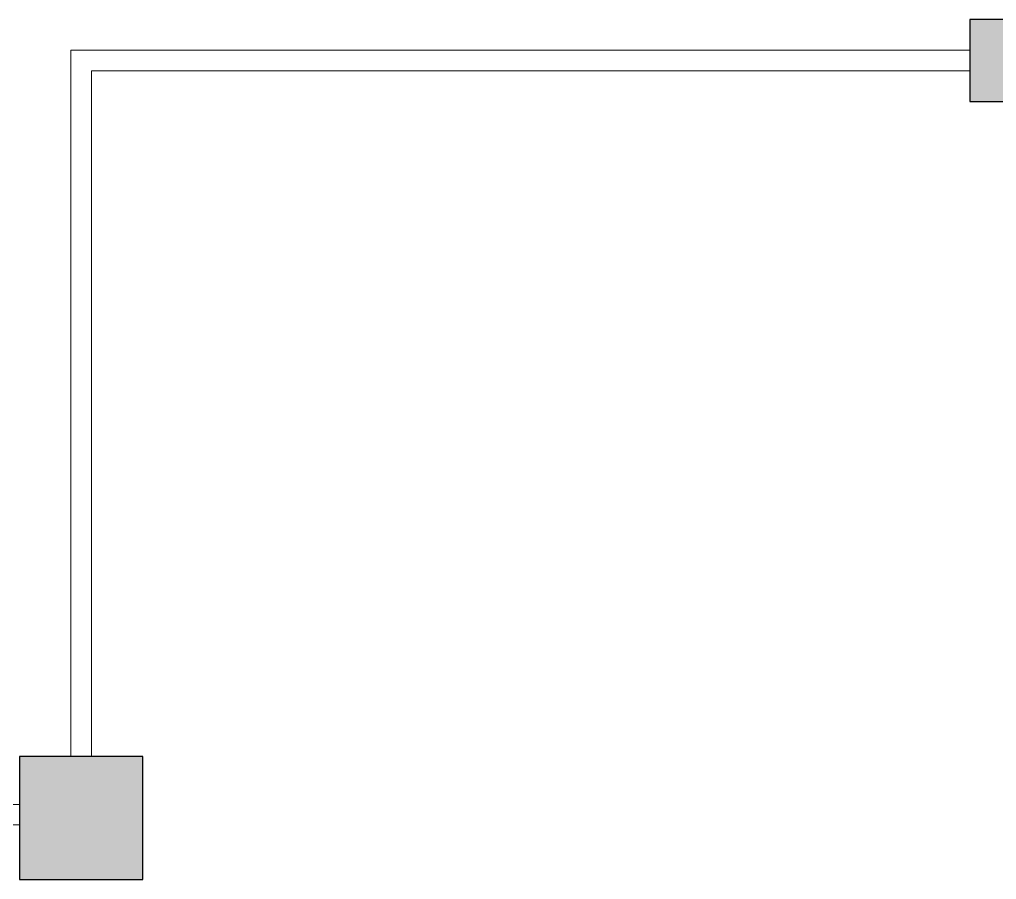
# Model space of a CAD drawing. Header units: inches. Extents: x -1176 to 1551, y -3558 to 978.
# Drawn here: x 524 to 619.2, y -66.5 to 17.3 of the extents above; entities that cross this region are included whole.
import ezdxf

# ---------------------------------------------------------------- set-up
doc = ezdxf.new("R2010")
doc.units = ezdxf.units.IN
doc.header["$MEASUREMENT"] = 0
doc.linetypes.add('Demolished', pattern=[0.1875, 0.125, -0.0625])
for name, color, linetype, lineweight in [('A-COLS', 52, 'Continuous', 18), ('A-FLOR-HRAL', 11, 'Continuous', 18), ('A-ROOF', 132, 'Demolished', 9)]:
    doc.layers.add(name, color=color, linetype=linetype, lineweight=lineweight)

# ---------------------------------------------------------------- blocks, each defined once
blk = doc.blocks.new('Top Rail Type - Top Rail_Internal_-5011479-1st Floor Demo')
at = {"layer": 'A-FLOR-HRAL', "lineweight": 9}
for p, q in [((529.035, -54.5), (529.035, 14.324)), ((529.035, 14.324), (616.638, 14.324)), ((531.035, 12.324), (531.035, -54.5)), ((616.638, 12.324), (531.035, 12.324)), ((478.401, -59.182), (524.035, -59.182)), ((524.035, -61.182), (478.401, -61.182))]:
    blk.add_line(p, q, dxfattribs=at)
blk = doc.blocks.new('Top Rail Type - Top Rail_Internal_-V4-1st Floor Demo')
at = {"layer": 'A-FLOR-HRAL', "lineweight": 9}
for p, q in [((529.035, 14.324), (616.638, 14.324)), ((529.035, -54.5), (529.035, 14.324)), ((531.035, 12.324), (616.638, 12.324)), ((531.035, -54.5), (531.035, 12.324)), ((478.401, -59.182), (524.035, -59.182)), ((478.401, -61.182), (524.035, -61.182))]:
    blk.add_line(p, q, dxfattribs=at)

msp = doc.modelspace()

# ---------------------------------------------------------------- hatches: boundary and pattern name
at = {"layer": 'A-COLS'}
msp.add_hatch(color=250, dxfattribs=at).paths.add_polyline_path([(616.638, 9.324), (624.638, 9.324), (624.638, 17.324), (616.638, 17.324)], flags=0)
at = {"layer": 'A-ROOF', "linetype": 'Continuous'}
msp.add_hatch(color=250, dxfattribs=at).paths.add_polyline_path([(524.035, -66.5), (536.035, -66.5), (536.035, -54.5), (524.035, -54.5)], flags=0)

# ---------------------------------------------------------------- linework, layer by layer
at = {"layer": 'A-COLS', "color": 8, "lineweight": 30}
for p, q in [((624.638, 17.324), (616.638, 17.324)), ((616.638, 17.324), (616.638, 9.324)), ((616.638, 9.324), (624.638, 9.324))]:
    msp.add_line(p, q, dxfattribs=at)
at = {"layer": 'A-ROOF', "color": 8, "linetype": 'Continuous', "lineweight": 30}
for p, q in [((536.035, -54.5), (524.035, -54.5)), ((524.035, -54.5), (524.035, -66.5)), ((536.035, -66.5), (536.035, -54.5)), ((524.035, -66.5), (536.035, -66.5))]:
    msp.add_line(p, q, dxfattribs=at)

# ---------------------------------------------------------------- block references
at = {"layer": 'A-FLOR-HRAL', "lineweight": 9}
for name in ['Top Rail Type - Top Rail_Internal_-5011479-1st Floor Demo', 'Top Rail Type - Top Rail_Internal_-V4-1st Floor Demo']:
    msp.add_blockref(name, (0, 0), dxfattribs=at)

doc.saveas('drawing.dxf')
